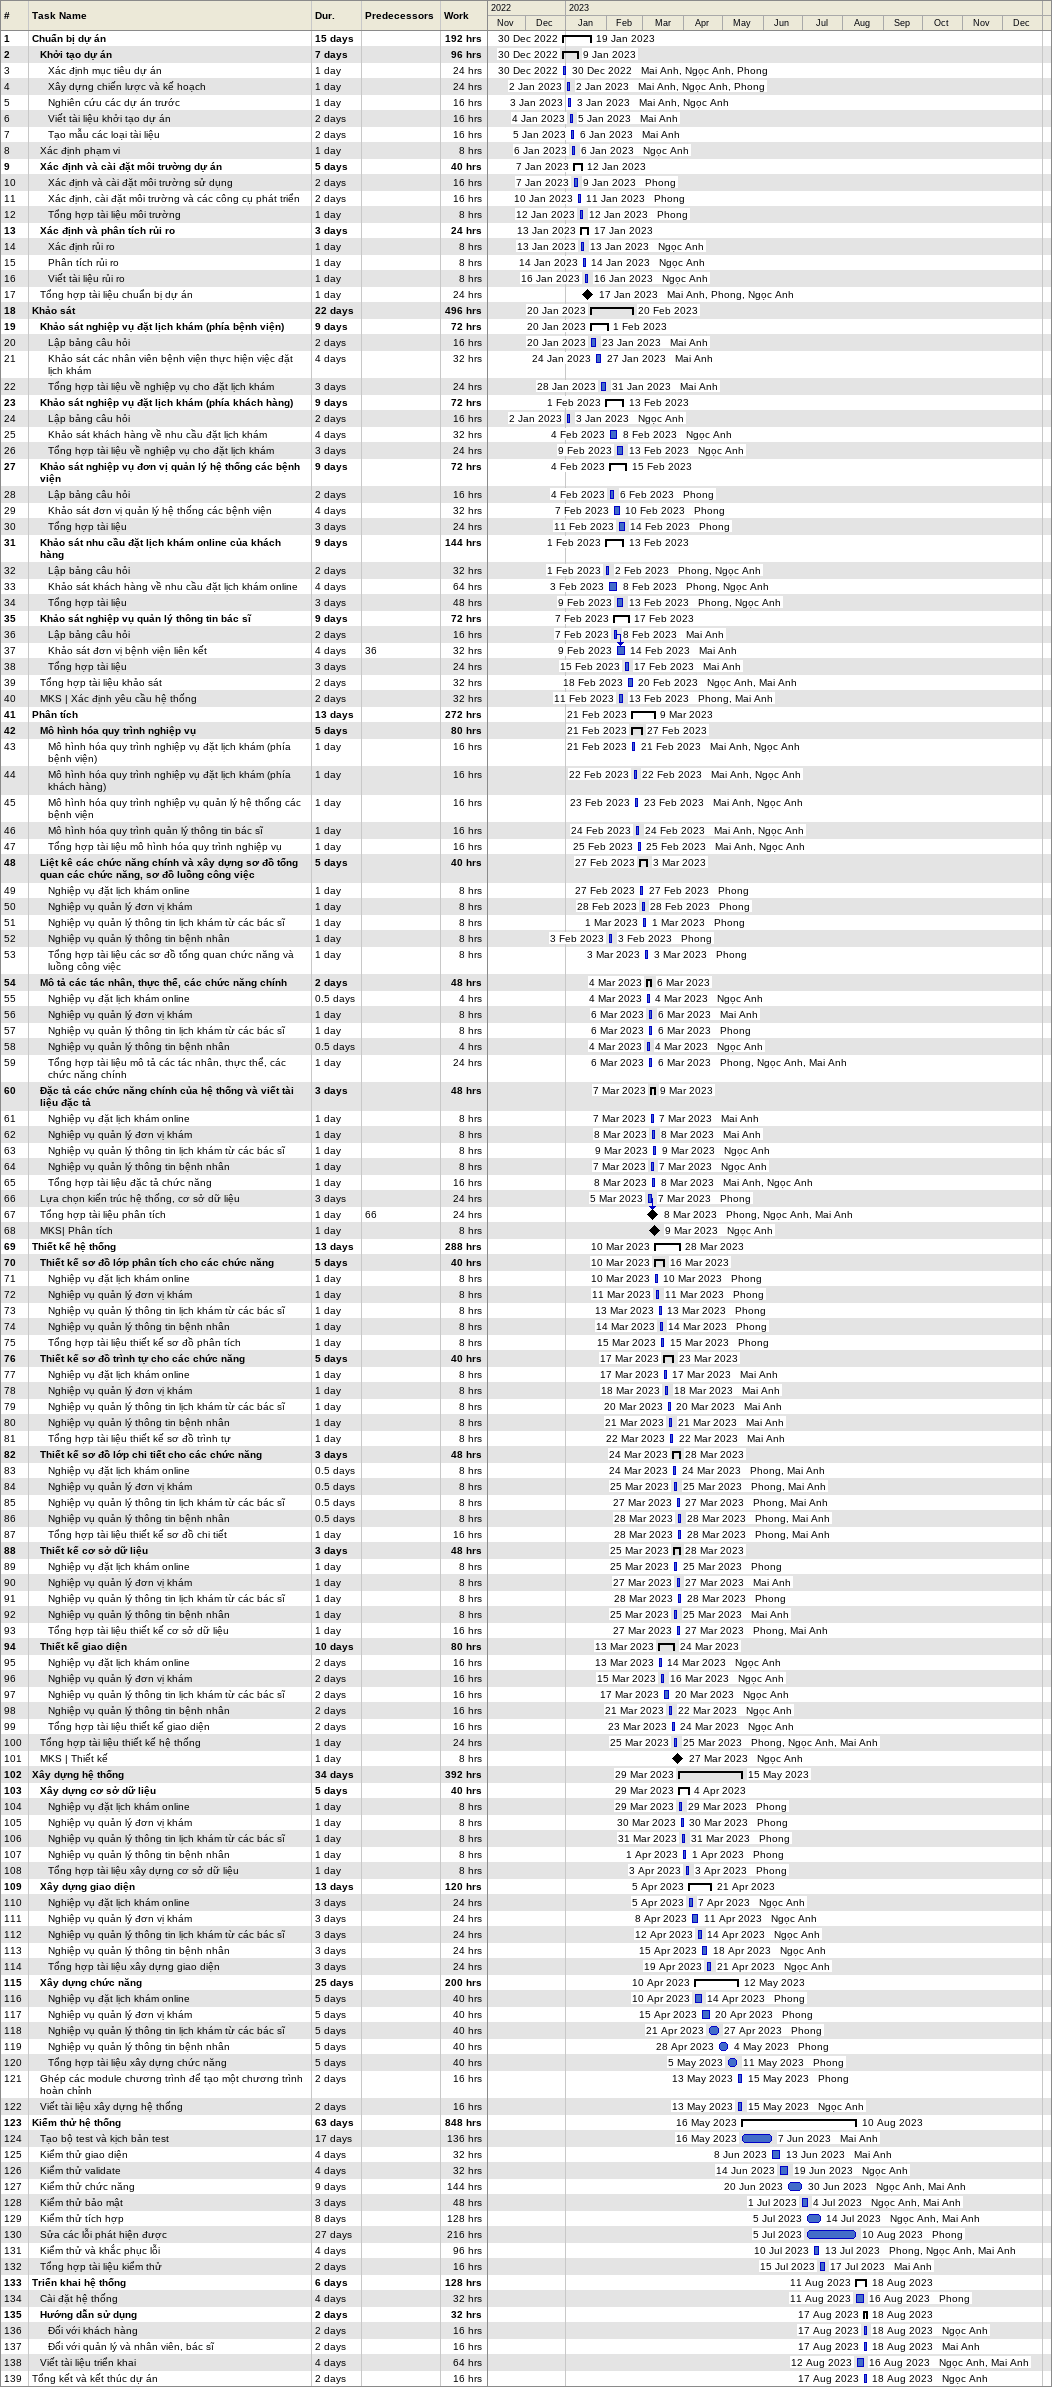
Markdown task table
| ID | Level | Task | Duration | Start | Finish | Predecessors | Resources | Work (h) |
|---|---|---|---|---|---|---|---|---|
| 1 | 1 | **Chuẩn bị dự án** | 15d | 2022-12-30 | 2023-01-19 |  |  | 192 |
| 2 | 2 | **Khởi tạo dự án** | 7d | 2022-12-30 | 2023-01-09 |  |  | 96 |
| 3 | 3 | Xác định mục tiêu dự án | 1d | 2022-12-30 | 2022-12-30 |  | Mai Anh, Ngọc Anh, Phong | 24 |
| 4 | 3 | Xây dựng chiến lược và kế hoạch | 1d | 2023-01-02 | 2023-01-02 |  | Mai Anh, Ngọc Anh, Phong | 24 |
| 5 | 3 | Nghiên cứu các dự án trước | 1d | 2023-01-03 | 2023-01-03 |  | Mai Anh, Ngọc Anh | 16 |
| 6 | 3 | Viết tài liệu khởi tạo dự án | 2d | 2023-01-04 | 2023-01-05 |  | Mai Anh | 16 |
| 7 | 3 | Tạo mẫu các loại tài liệu | 2d | 2023-01-05 | 2023-01-06 |  | Mai Anh | 16 |
| 8 | 2 | Xác định phạm vi | 1d | 2023-01-06 | 2023-01-06 |  | Ngọc Anh | 8 |
| 9 | 2 | **Xác định và cài đặt môi trường dự án** | 5d | 2023-01-07 | 2023-01-12 |  |  | 40 |
| 10 | 3 | Xác định và cài đặt môi trường sử dụng | 2d | 2023-01-07 | 2023-01-09 |  | Phong | 16 |
| 11 | 3 | Xác định, cài đặt môi trường và các công cụ phát triển | 2d | 2023-01-10 | 2023-01-11 |  | Phong | 16 |
| 12 | 3 | Tổng hợp tài liệu môi trường | 1d | 2023-01-12 | 2023-01-12 |  | Phong | 8 |
| 13 | 2 | **Xác định và phân tích rủi ro** | 3d | 2023-01-13 | 2023-01-17 |  |  | 24 |
| 14 | 3 | Xác định rủi ro | 1d | 2023-01-13 | 2023-01-13 |  | Ngọc Anh | 8 |
| 15 | 3 | Phân tích rủi ro | 1d | 2023-01-14 | 2023-01-14 |  | Ngọc Anh | 8 |
| 16 | 3 | Viết tài liệu rủi ro | 1d | 2023-01-16 | 2023-01-16 |  | Ngọc Anh | 8 |
| 17 | 2 | Tổng hợp tài liệu chuẩn bị dự án | 1d | 2023-01-17 | 2023-01-17 |  | Mai Anh, Phong, Ngọc Anh | 24 |
| 18 | 1 | **Khảo sát** | 22d | 2023-01-20 | 2023-02-20 |  |  | 496 |
| 19 | 2 | **Khảo sát nghiệp vụ đặt lịch khám (phía bệnh viện)** | 9d | 2023-01-20 | 2023-02-01 |  |  | 72 |
| 20 | 3 | Lập bảng câu hỏi | 2d | 2023-01-20 | 2023-01-23 |  | Mai Anh | 16 |
| 21 | 3 | Khảo sát các nhân viên bệnh viện thực hiện việc đặt lịch khám | 4d | 2023-01-24 | 2023-01-27 |  | Mai Anh | 32 |
| 22 | 3 | Tổng hợp tài liệu về nghiệp vụ cho đặt lịch khám | 3d | 2023-01-28 | 2023-01-31 |  | Mai Anh | 24 |
| 23 | 2 | **Khảo sát nghiệp vụ đặt lịch khám (phía khách hàng)** | 9d | 2023-02-01 | 2023-02-13 |  |  | 72 |
| 24 | 3 | Lập bảng câu hỏi | 2d | 2023-01-02 | 2023-01-03 |  | Ngọc Anh | 16 |
| 25 | 3 | Khảo sát khách hàng về nhu cầu đặt lịch khám | 4d | 2023-02-04 | 2023-02-08 |  | Ngọc Anh | 32 |
| 26 | 3 | Tổng hợp tài liệu về nghiệp vụ cho đặt lịch khám | 3d | 2023-02-09 | 2023-02-13 |  | Ngọc Anh | 24 |
| 27 | 2 | **Khảo sát nghiệp vụ đơn vị quản lý hệ thống các bệnh viện** | 9d | 2023-02-04 | 2023-02-15 |  |  | 72 |
| 28 | 3 | Lập bảng câu hỏi | 2d | 2023-02-04 | 2023-02-06 |  | Phong | 16 |
| 29 | 3 | Khảo sát đơn vị quản lý hệ thống các bệnh viện | 4d | 2023-02-07 | 2023-02-10 |  | Phong | 32 |
| 30 | 3 | Tổng hợp tài liệu | 3d | 2023-02-11 | 2023-02-14 |  | Phong | 24 |
| 31 | 2 | **Khảo sát nhu cầu đặt lịch khám online của khách hàng** | 9d | 2023-02-01 | 2023-02-13 |  |  | 144 |
| 32 | 3 | Lập bảng câu hỏi | 2d | 2023-02-01 | 2023-02-02 |  | Phong, Ngọc Anh | 32 |
| 33 | 3 | Khảo sát khách hàng về nhu cầu đặt lịch khám online | 4d | 2023-02-03 | 2023-02-08 |  | Phong, Ngọc Anh | 64 |
| 34 | 3 | Tổng hợp tài liệu | 3d | 2023-02-09 | 2023-02-13 |  | Phong, Ngọc Anh | 48 |
| 35 | 2 | **Khảo sát nghiệp vụ quản lý thông tin bác sĩ** | 9d | 2023-02-07 | 2023-02-17 |  |  | 72 |
| 36 | 3 | Lập bảng câu hỏi | 2d | 2023-02-07 | 2023-02-08 |  | Mai Anh | 16 |
| 37 | 3 | Khảo sát đơn vị bệnh viện liên kết | 4d | 2023-02-09 | 2023-02-14 | 36 | Mai Anh | 32 |
| 38 | 3 | Tổng hợp tài liệu | 3d | 2023-02-15 | 2023-02-17 |  | Mai Anh | 24 |
| 39 | 2 | Tổng hợp tài liệu khảo sát | 2d | 2023-02-18 | 2023-02-20 |  | Ngọc Anh, Mai Anh | 32 |
| 40 | 2 | MKS \| Xác định yêu cầu hệ thống | 2d | 2023-02-11 | 2023-02-13 |  | Phong, Mai Anh | 32 |
| 41 | 1 | **Phân tích** | 13d | 2023-02-21 | 2023-03-09 |  |  | 272 |
| 42 | 2 | **Mô hình hóa quy trình nghiệp vụ** | 5d | 2023-02-21 | 2023-02-27 |  |  | 80 |
| 43 | 3 | Mô hình hóa quy trình nghiệp vụ đặt lịch khám (phía bệnh viện) | 1d | 2023-02-21 | 2023-02-21 |  | Mai Anh, Ngọc Anh | 16 |
| 44 | 3 | Mô hình hóa quy trình nghiệp vụ đặt lịch khám (phía khách hàng) | 1d | 2023-02-22 | 2023-02-22 |  | Mai Anh, Ngọc Anh | 16 |
| 45 | 3 | Mô hình hóa quy trình nghiệp vụ quản lý hệ thống các bệnh viện | 1d | 2023-02-23 | 2023-02-23 |  | Mai Anh, Ngọc Anh | 16 |
| 46 | 3 | Mô hình hóa quy trình quản lý thông tin bác sĩ | 1d | 2023-02-24 | 2023-02-24 |  | Mai Anh, Ngọc Anh | 16 |
| 47 | 3 | Tổng hợp tài liệu mô hình hóa quy trình nghiệp vụ | 1d | 2023-02-25 | 2023-02-25 |  | Mai Anh, Ngọc Anh | 16 |
| 48 | 2 | **Liệt kê các chức năng chính và xây dựng sơ đồ tổng quan các chức năng, sơ đồ luồng công việc** | 5d | 2023-02-27 | 2023-03-03 |  |  | 40 |
| 49 | 3 | Nghiệp vụ đặt lịch khám online | 1d | 2023-02-27 | 2023-02-27 |  | Phong | 8 |
| 50 | 3 | Nghiệp vụ quản lý đơn vị khám | 1d | 2023-02-28 | 2023-02-28 |  | Phong | 8 |
| 51 | 3 | Nghiệp vụ quản lý thông tin lịch khám từ các bác sĩ | 1d | 2023-03-01 | 2023-03-01 |  | Phong | 8 |
| 52 | 3 | Nghiệp vụ quản lý thông tin bệnh nhân | 1d | 2023-02-03 | 2023-02-03 |  | Phong | 8 |
| 53 | 3 | Tổng hợp tài liệu các sơ đồ tổng quan chức năng và luồng công việc | 1d | 2023-03-03 | 2023-03-03 |  | Phong | 8 |
| 54 | 2 | **Mô tả các tác nhân, thực thể, các chức năng chính** | 2d | 2023-03-04 | 2023-03-06 |  |  | 48 |
| 55 | 3 | Nghiệp vụ đặt lịch khám online | 0.5d | 2023-03-04 | 2023-03-04 |  | Ngọc Anh | 4 |
| 56 | 3 | Nghiệp vụ quản lý đơn vị khám | 1d | 2023-03-06 | 2023-03-06 |  | Mai Anh | 8 |
| 57 | 3 | Nghiệp vụ quản lý thông tin lịch khám từ các bác sĩ | 1d | 2023-03-06 | 2023-03-06 |  | Phong | 8 |
| 58 | 3 | Nghiệp vụ quản lý thông tin bệnh nhân | 0.5d | 2023-03-04 | 2023-03-04 |  | Ngọc Anh | 4 |
| 59 | 3 | Tổng hợp tài liệu mô tả các tác nhân, thực thể, các chức năng chính | 1d | 2023-03-06 | 2023-03-06 |  | Phong, Ngọc Anh, Mai Anh | 24 |
| 60 | 2 | **Đặc tả các chức năng chính của hệ thống và viết tài liệu đặc tả** | 3d | 2023-03-07 | 2023-03-09 |  |  | 48 |
| 61 | 3 | Nghiệp vụ đặt lịch khám online | 1d | 2023-03-07 | 2023-03-07 |  | Mai Anh | 8 |
| 62 | 3 | Nghiệp vụ quản lý đơn vị khám | 1d | 2023-03-08 | 2023-03-08 |  | Mai Anh | 8 |
| 63 | 3 | Nghiệp vụ quản lý thông tin lịch khám từ các bác sĩ | 1d | 2023-03-09 | 2023-03-09 |  | Ngọc Anh | 8 |
| 64 | 3 | Nghiệp vụ quản lý thông tin bệnh nhân | 1d | 2023-03-07 | 2023-03-07 |  | Ngọc Anh | 8 |
| 65 | 3 | Tổng hợp tài liệu đặc tả chức năng | 1d | 2023-03-08 | 2023-03-08 |  | Mai Anh, Ngọc Anh | 16 |
| 66 | 2 | Lựa chọn kiến trúc hệ thống, cơ sở dữ liệu | 3d | 2023-03-05 | 2023-03-07 |  | Phong | 24 |
| 67 | 2 | Tổng hợp tài liệu phân tích | 1d | 2023-03-08 | 2023-03-08 | 66 | Phong, Ngọc Anh, Mai Anh | 24 |
| 68 | 2 | MKS\| Phân tích | 1d | 2023-03-09 | 2023-03-09 |  | Ngọc Anh | 8 |
| 69 | 1 | **Thiết kế hệ thống** | 13d | 2023-03-10 | 2023-03-28 |  |  | 288 |
| 70 | 2 | **Thiết kế sơ đồ lớp phân tích cho các chức năng** | 5d | 2023-03-10 | 2023-03-16 |  |  | 40 |
| 71 | 3 | Nghiệp vụ đặt lịch khám online | 1d | 2023-03-10 | 2023-03-10 |  | Phong | 8 |
| 72 | 3 | Nghiệp vụ quản lý đơn vị khám | 1d | 2023-03-11 | 2023-03-11 |  | Phong | 8 |
| 73 | 3 | Nghiệp vụ quản lý thông tin lịch khám từ các bác sĩ | 1d | 2023-03-13 | 2023-03-13 |  | Phong | 8 |
| 74 | 3 | Nghiệp vụ quản lý thông tin bệnh nhân | 1d | 2023-03-14 | 2023-03-14 |  | Phong | 8 |
| 75 | 3 | Tổng hợp tài liệu thiết kế sơ đồ phân tích | 1d | 2023-03-15 | 2023-03-15 |  | Phong | 8 |
| 76 | 2 | **Thiết kế sơ đồ trình tự cho các chức năng** | 5d | 2023-03-17 | 2023-03-23 |  |  | 40 |
| 77 | 3 | Nghiệp vụ đặt lịch khám online | 1d | 2023-03-17 | 2023-03-17 |  | Mai Anh | 8 |
| 78 | 3 | Nghiệp vụ quản lý đơn vị khám | 1d | 2023-03-18 | 2023-03-18 |  | Mai Anh | 8 |
| 79 | 3 | Nghiệp vụ quản lý thông tin lịch khám từ các bác sĩ | 1d | 2023-03-20 | 2023-03-20 |  | Mai Anh | 8 |
| 80 | 3 | Nghiệp vụ quản lý thông tin bệnh nhân | 1d | 2023-03-21 | 2023-03-21 |  | Mai Anh | 8 |
| 81 | 3 | Tổng hợp tài liệu thiết kế sơ đồ trình tự | 1d | 2023-03-22 | 2023-03-22 |  | Mai Anh | 8 |
| 82 | 2 | **Thiết kế sơ đồ lớp chi tiết cho các chức năng** | 3d | 2023-03-24 | 2023-03-28 |  |  | 48 |
| 83 | 3 | Nghiệp vụ đặt lịch khám online | 0.5d | 2023-03-24 | 2023-03-24 |  | Phong, Mai Anh | 8 |
| 84 | 3 | Nghiệp vụ quản lý đơn vị khám | 0.5d | 2023-03-25 | 2023-03-25 |  | Phong, Mai Anh | 8 |
| 85 | 3 | Nghiệp vụ quản lý thông tin lịch khám từ các bác sĩ | 0.5d | 2023-03-27 | 2023-03-27 |  | Phong, Mai Anh | 8 |
| 86 | 3 | Nghiệp vụ quản lý thông tin bệnh nhân | 0.5d | 2023-03-28 | 2023-03-28 |  | Phong, Mai Anh | 8 |
| 87 | 3 | Tổng hợp tài liệu thiết kế sơ đồ chi tiết | 1d | 2023-03-28 | 2023-03-28 |  | Phong, Mai Anh | 16 |
| 88 | 2 | **Thiết kế cơ sở dữ liệu** | 3d | 2023-03-25 | 2023-03-28 |  |  | 48 |
| 89 | 3 | Nghiệp vụ đặt lịch khám online | 1d | 2023-03-25 | 2023-03-25 |  | Phong | 8 |
| 90 | 3 | Nghiệp vụ quản lý đơn vị khám | 1d | 2023-03-27 | 2023-03-27 |  | Mai Anh | 8 |
| 91 | 3 | Nghiệp vụ quản lý thông tin lịch khám từ các bác sĩ | 1d | 2023-03-28 | 2023-03-28 |  | Phong | 8 |
| 92 | 3 | Nghiệp vụ quản lý thông tin bệnh nhân | 1d | 2023-03-25 | 2023-03-25 |  | Mai Anh | 8 |
| 93 | 3 | Tổng hợp tài liệu thiết kế cơ sở dữ liệu | 1d | 2023-03-27 | 2023-03-27 |  | Phong, Mai Anh | 16 |
| 94 | 2 | **Thiết kế giao diện** | 10d | 2023-03-13 | 2023-03-24 |  |  | 80 |
| 95 | 3 | Nghiệp vụ đặt lịch khám online | 2d | 2023-03-13 | 2023-03-14 |  | Ngọc Anh | 16 |
| 96 | 3 | Nghiệp vụ quản lý đơn vị khám | 2d | 2023-03-15 | 2023-03-16 |  | Ngọc Anh | 16 |
| 97 | 3 | Nghiệp vụ quản lý thông tin lịch khám từ các bác sĩ | 2d | 2023-03-17 | 2023-03-20 |  | Ngọc Anh | 16 |
| 98 | 3 | Nghiệp vụ quản lý thông tin bệnh nhân | 2d | 2023-03-21 | 2023-03-22 |  | Ngọc Anh | 16 |
| 99 | 3 | Tổng hợp tài liệu thiết kế giao diện | 2d | 2023-03-23 | 2023-03-24 |  | Ngọc Anh | 16 |
| 100 | 2 | Tổng hợp tài liệu thiết kế hệ thống | 1d | 2023-03-25 | 2023-03-25 |  | Phong, Ngọc Anh, Mai Anh | 24 |
| 101 | 2 | MKS \| Thiết kế | 1d | 2023-03-27 | 2023-03-27 |  | Ngọc Anh | 8 |
| 102 | 1 | **Xây dựng hệ thống** | 34d | 2023-03-29 | 2023-05-15 |  |  | 392 |
| 103 | 2 | **Xây dựng cơ sở dữ liệu** | 5d | 2023-03-29 | 2023-04-04 |  |  | 40 |
| 104 | 3 | Nghiệp vụ đặt lịch khám online | 1d | 2023-03-29 | 2023-03-29 |  | Phong | 8 |
| 105 | 3 | Nghiệp vụ quản lý đơn vị khám | 1d | 2023-03-30 | 2023-03-30 |  | Phong | 8 |
| 106 | 3 | Nghiệp vụ quản lý thông tin lịch khám từ các bác sĩ | 1d | 2023-03-31 | 2023-03-31 |  | Phong | 8 |
| 107 | 3 | Nghiệp vụ quản lý thông tin bệnh nhân | 1d | 2023-04-01 | 2023-04-01 |  | Phong | 8 |
| 108 | 3 | Tổng hợp tài liệu xây dựng cơ sở dữ liệu | 1d | 2023-04-03 | 2023-04-03 |  | Phong | 8 |
| 109 | 2 | **Xây dựng giao diện** | 13d | 2023-04-05 | 2023-04-21 |  |  | 120 |
| 110 | 3 | Nghiệp vụ đặt lịch khám online | 3d | 2023-04-05 | 2023-04-07 |  | Ngọc Anh | 24 |
| 111 | 3 | Nghiệp vụ quản lý đơn vị khám | 3d | 2023-04-08 | 2023-04-11 |  | Ngọc Anh | 24 |
| 112 | 3 | Nghiệp vụ quản lý thông tin lịch khám từ các bác sĩ | 3d | 2023-04-12 | 2023-04-14 |  | Ngọc Anh | 24 |
| 113 | 3 | Nghiệp vụ quản lý thông tin bệnh nhân | 3d | 2023-04-15 | 2023-04-18 |  | Ngọc Anh | 24 |
| 114 | 3 | Tổng hợp tài liệu xây dựng giao diện | 3d | 2023-04-19 | 2023-04-21 |  | Ngọc Anh | 24 |
| 115 | 2 | **Xây dựng chức năng** | 25d | 2023-04-10 | 2023-05-12 |  |  | 200 |
| 116 | 3 | Nghiệp vụ đặt lịch khám online | 5d | 2023-04-10 | 2023-04-14 |  | Phong | 40 |
| 117 | 3 | Nghiệp vụ quản lý đơn vị khám | 5d | 2023-04-15 | 2023-04-20 |  | Phong | 40 |
| 118 | 3 | Nghiệp vụ quản lý thông tin lịch khám từ các bác sĩ | 5d | 2023-04-21 | 2023-04-27 |  | Phong | 40 |
| 119 | 3 | Nghiệp vụ quản lý thông tin bệnh nhân | 5d | 2023-04-28 | 2023-05-04 |  | Phong | 40 |
| 120 | 3 | Tổng hợp tài liệu xây dựng chức năng | 5d | 2023-05-05 | 2023-05-11 |  | Phong | 40 |
| 121 | 2 | Ghép các module chương trình để tạo một chương trình hoàn chỉnh | 2d | 2023-05-13 | 2023-05-15 |  | Phong | 16 |
| 122 | 2 | Viết tài liệu xây dựng hệ thống | 2d | 2023-05-13 | 2023-05-15 |  | Ngọc Anh | 16 |
| 123 | 1 | **Kiểm thử hệ thống** | 63d | 2023-05-16 | 2023-08-10 |  |  | 848 |
| 124 | 2 | Tạo bộ test và kịch bản test | 17d | 2023-05-16 | 2023-06-07 |  | Mai Anh | 136 |
| 125 | 2 | Kiểm thử giao diện | 4d | 2023-06-08 | 2023-06-13 |  | Mai Anh | 32 |
| 126 | 2 | Kiểm thử validate | 4d | 2023-06-14 | 2023-06-19 |  | Ngọc Anh | 32 |
| 127 | 2 | Kiểm thử chức năng | 9d | 2023-06-20 | 2023-06-30 |  | Ngọc Anh, Mai Anh | 144 |
| 128 | 2 | Kiểm thử bảo mật | 3d | 2023-07-01 | 2023-07-04 |  | Ngọc Anh, Mai Anh | 48 |
| 129 | 2 | Kiểm thử tích hợp | 8d | 2023-07-05 | 2023-07-14 |  | Ngọc Anh, Mai Anh | 128 |
| 130 | 2 | Sửa các lỗi phát hiện được | 27d | 2023-07-05 | 2023-08-10 |  | Phong | 216 |
| 131 | 2 | Kiểm thử và khắc phục lỗi | 4d | 2023-07-10 | 2023-07-13 |  | Phong, Ngọc Anh, Mai Anh | 96 |
| 132 | 2 | Tổng hợp tài liệu kiểm thử | 2d | 2023-07-15 | 2023-07-17 |  | Mai Anh | 16 |
| 133 | 1 | **Triển khai hệ thống** | 6d | 2023-08-11 | 2023-08-18 |  |  | 128 |
| 134 | 2 | Cài đặt hệ thống | 4d | 2023-08-11 | 2023-08-16 |  | Phong | 32 |
| 135 | 2 | **Hướng dẫn sử dụng** | 2d | 2023-08-17 | 2023-08-18 |  |  | 32 |
| 136 | 3 | Đối với khách hàng | 2d | 2023-08-17 | 2023-08-18 |  | Ngọc Anh | 16 |
| 137 | 3 | Đối với quản lý và nhân viên, bác sĩ | 2d | 2023-08-17 | 2023-08-18 |  | Mai Anh | 16 |
| 138 | 2 | Viết tài liệu triển khai | 4d | 2023-08-12 | 2023-08-16 |  | Ngọc Anh, Mai Anh | 64 |
| 139 | 1 | Tổng kết và kết thúc dự án | 2d | 2023-08-17 | 2023-08-18 |  | Ngọc Anh | 16 |
